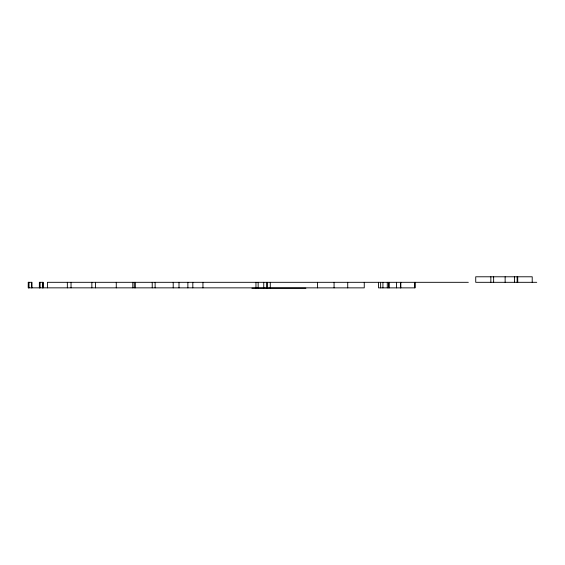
<?xml version="1.0" encoding="UTF-8"?>
<svg xmlns="http://www.w3.org/2000/svg" width="565" height="565" viewBox="0 0 565 565"><rect width="100%" height="100%" fill="white"/><g stroke="black" fill="none" stroke-linecap="round" stroke-linejoin="round"><path stroke-width="0.85" d="M28.25 282.316L31.993 282.316L31.993 287.846M39.359 287.846L39.359 282.316L43.095 282.316L43.095 287.846M468.329 282.316L47.425 282.316L47.425 287.846M536.75 282.316L475.73 282.316L475.73 276.786L532.216 276.786L532.216 282.316M251.891 288.214L305.877 288.214M517.702 276.786L517.738 282.316M517.13 276.786L517.13 282.316M514.503 276.786L514.503 282.316M505.138 276.786L505.138 282.316M493.633 276.786L493.633 282.316M490.844 276.786L490.844 282.316M415.007 282.338L415.007 287.868L378.501 287.868L378.501 282.338M414.865 282.338L414.865 287.868M400.825 282.338L400.825 287.868M400.536 282.338L400.536 287.868M396.517 282.338L396.517 287.868M389.278 282.338L389.278 287.868M388.515 282.338L388.515 287.868M387.286 282.338L387.286 287.868M382.922 282.338L382.922 287.868M380.633 282.338L380.633 287.868M364.256 282.338L364.256 287.868L28.25 287.846L28.306 282.316M347.722 282.338L347.722 287.868M334.07 282.338L334.07 287.868M317.537 282.338L317.537 287.868M270.282 282.338L270.282 287.868M267.464 282.338L267.464 287.868M266.595 282.338L266.595 287.868M263.742 282.316L263.742 287.846M258.163 282.338L258.163 287.868M255.959 282.338L255.959 287.868M202.941 282.338L202.941 287.868M192.82 282.338L192.82 287.868M187.87 282.338L187.87 287.868M178.999 282.338L178.999 287.868M173.208 282.338L173.208 287.868M155.121 282.338L155.121 287.868M152.232 282.316L152.232 287.846M135.325 282.316L135.325 287.846M134.251 282.316L134.251 287.846M132.796 282.316L132.796 287.846M116.27 282.316L116.27 287.846M95.443 282.316L95.443 287.846M91.855 282.316L91.855 287.846M71.035 282.316L71.035 287.846M67.348 282.316L67.348 287.846M43.011 282.316L42.954 287.846M42.573 282.316L42.573 287.846M40.101 282.316L40.101 287.846M39.416 282.316L39.494 287.846M31.463 282.316L31.463 287.846M28.999 282.316L28.999 287.846M28.384 282.316L28.384 287.846"/></g></svg>
